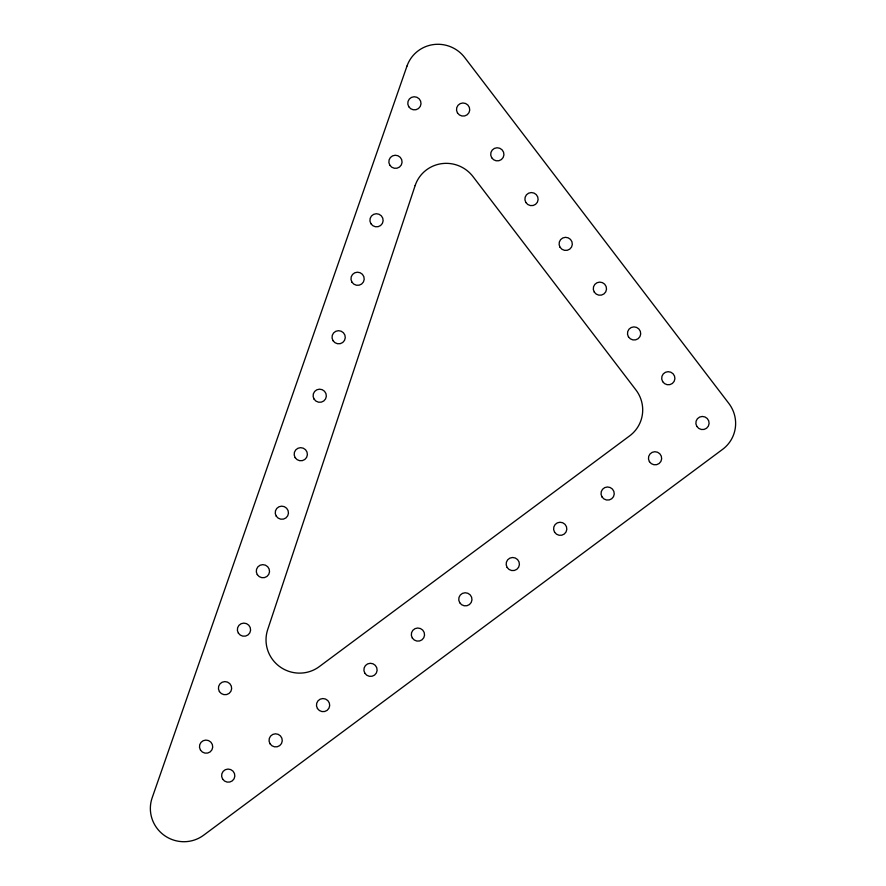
<?xml version="1.0" encoding="UTF-8"?>
<svg xmlns="http://www.w3.org/2000/svg" width="886" height="886" viewBox="0 0 886 886"><rect width="100%" height="100%" fill="white"/><g stroke="black" fill="none" stroke-linecap="round" stroke-linejoin="round"><path stroke-width="1.33" d="M415.146 185.562L267.672 629.669A33.247 32.727 26.2 0 0 319.292 666.626L629.669 435.857A33.247 32.727 26.2 0 0 635.904 389.918L472.991 176.58A33.247 32.727 26.2 0 0 415.146 185.562M406.995 66.051L152.159 797.821A33.247 32.727 26.2 0 0 203.625 835.221L722.599 449.357A33.247 32.727 26.2 0 0 728.835 403.429L464.685 57.512A33.247 32.727 26.2 0 0 406.995 66.051M696.85 426.421A6.645 6.545 26.2 0 0 708.335 426.177A6.645 6.545 26.2 0 0 702.266 416.453A6.645 6.545 26.2 0 0 696.85 426.421M662.662 381.633A6.645 6.545 26.2 0 0 674.135 381.401A6.645 6.545 26.2 0 0 668.066 371.677A6.645 6.545 26.2 0 0 662.662 381.633M628.462 336.857A6.645 6.545 26.2 0 0 639.936 336.614A6.645 6.545 26.2 0 0 633.867 326.89A6.645 6.545 26.2 0 0 628.462 336.857M594.262 292.07A6.645 6.545 26.2 0 0 605.747 291.837A6.645 6.545 26.2 0 0 599.678 282.113A6.645 6.545 26.2 0 0 594.262 292.07M560.074 247.294A6.645 6.545 26.2 0 0 571.548 247.05A6.645 6.545 26.2 0 0 565.478 237.326A6.645 6.545 26.2 0 0 560.074 247.294M525.874 202.506A6.645 6.545 26.2 0 0 537.348 202.274A6.645 6.545 26.2 0 0 531.279 192.55A6.645 6.545 26.2 0 0 525.874 202.506M491.686 157.73A6.645 6.545 26.2 0 0 503.159 157.498A6.645 6.545 26.2 0 0 497.09 147.763A6.645 6.545 26.2 0 0 491.686 157.73M457.486 112.943A6.645 6.545 26.2 0 0 468.96 112.71A6.645 6.545 26.2 0 0 462.891 102.986A6.645 6.545 26.2 0 0 457.486 112.943M649.427 461.672A6.645 6.545 26.2 0 0 660.901 461.44A6.645 6.545 26.2 0 0 654.832 451.716A6.645 6.545 26.2 0 0 649.427 461.672M602.004 496.935A6.645 6.545 26.2 0 0 613.477 496.703A6.645 6.545 26.2 0 0 607.408 486.979A6.645 6.545 26.2 0 0 602.004 496.935M554.581 532.198A6.645 6.545 26.2 0 0 566.054 531.965A6.645 6.545 26.2 0 0 559.985 522.242A6.645 6.545 26.2 0 0 554.581 532.198M507.146 567.461A6.645 6.545 26.2 0 0 518.631 567.228A6.645 6.545 26.2 0 0 512.562 557.493A6.645 6.545 26.2 0 0 507.146 567.461M459.723 602.724A6.645 6.545 26.2 0 0 471.197 602.491A6.645 6.545 26.2 0 0 465.128 592.756A6.645 6.545 26.2 0 0 459.723 602.724M412.3 637.986A6.645 6.545 26.2 0 0 423.774 637.754A6.645 6.545 26.2 0 0 417.705 628.019A6.645 6.545 26.2 0 0 412.3 637.986M364.877 673.249A6.645 6.545 26.2 0 0 376.351 673.006A6.645 6.545 26.2 0 0 370.282 663.282A6.645 6.545 26.2 0 0 364.877 673.249M317.443 708.501A6.645 6.545 26.2 0 0 328.927 708.268A6.645 6.545 26.2 0 0 322.858 698.545A6.645 6.545 26.2 0 0 317.443 708.501M270.02 743.764A6.645 6.545 26.2 0 0 281.493 743.531A6.645 6.545 26.2 0 0 275.424 733.807A6.645 6.545 26.2 0 0 270.02 743.764M222.596 779.027A6.645 6.545 26.2 0 0 234.07 778.794A6.645 6.545 26.2 0 0 228.001 769.07A6.645 6.545 26.2 0 0 222.596 779.027M200.469 750.054A6.645 6.545 26.2 0 0 211.942 749.822A6.645 6.545 26.2 0 0 205.873 740.087A6.645 6.545 26.2 0 0 200.469 750.054M219.407 691.567A6.645 6.545 26.2 0 0 230.881 691.335A6.645 6.545 26.2 0 0 224.811 681.6A6.645 6.545 26.2 0 0 219.407 691.567M238.345 633.08A6.645 6.545 26.2 0 0 249.819 632.848A6.645 6.545 26.2 0 0 243.75 623.113A6.645 6.545 26.2 0 0 238.345 633.08M257.272 574.593A6.645 6.545 26.2 0 0 268.757 574.361A6.645 6.545 26.2 0 0 262.688 564.637A6.645 6.545 26.2 0 0 257.272 574.593M276.21 516.106A6.645 6.545 26.2 0 0 287.684 515.874A6.645 6.545 26.2 0 0 281.615 506.15A6.645 6.545 26.2 0 0 276.21 516.106M295.149 457.63A6.645 6.545 26.2 0 0 306.622 457.386A6.645 6.545 26.2 0 0 300.553 447.663A6.645 6.545 26.2 0 0 295.149 457.63M314.087 399.143A6.645 6.545 26.2 0 0 325.561 398.91A6.645 6.545 26.2 0 0 319.492 389.175A6.645 6.545 26.2 0 0 314.087 399.143M333.014 340.656A6.645 6.545 26.2 0 0 344.499 340.423A6.645 6.545 26.2 0 0 338.43 330.688A6.645 6.545 26.2 0 0 333.014 340.656M351.952 282.169A6.645 6.545 26.2 0 0 363.437 281.936A6.645 6.545 26.2 0 0 357.368 272.201A6.645 6.545 26.2 0 0 351.952 282.169M370.891 223.682A6.645 6.545 26.2 0 0 382.364 223.449A6.645 6.545 26.2 0 0 376.295 213.725A6.645 6.545 26.2 0 0 370.891 223.682M389.829 165.195A6.645 6.545 26.2 0 0 401.303 164.962A6.645 6.545 26.2 0 0 395.234 155.238A6.645 6.545 26.2 0 0 389.829 165.195M408.767 106.719A6.645 6.545 26.2 0 0 420.241 106.475A6.645 6.545 26.2 0 0 414.172 96.751A6.645 6.545 26.2 0 0 408.767 106.719"/></g></svg>
